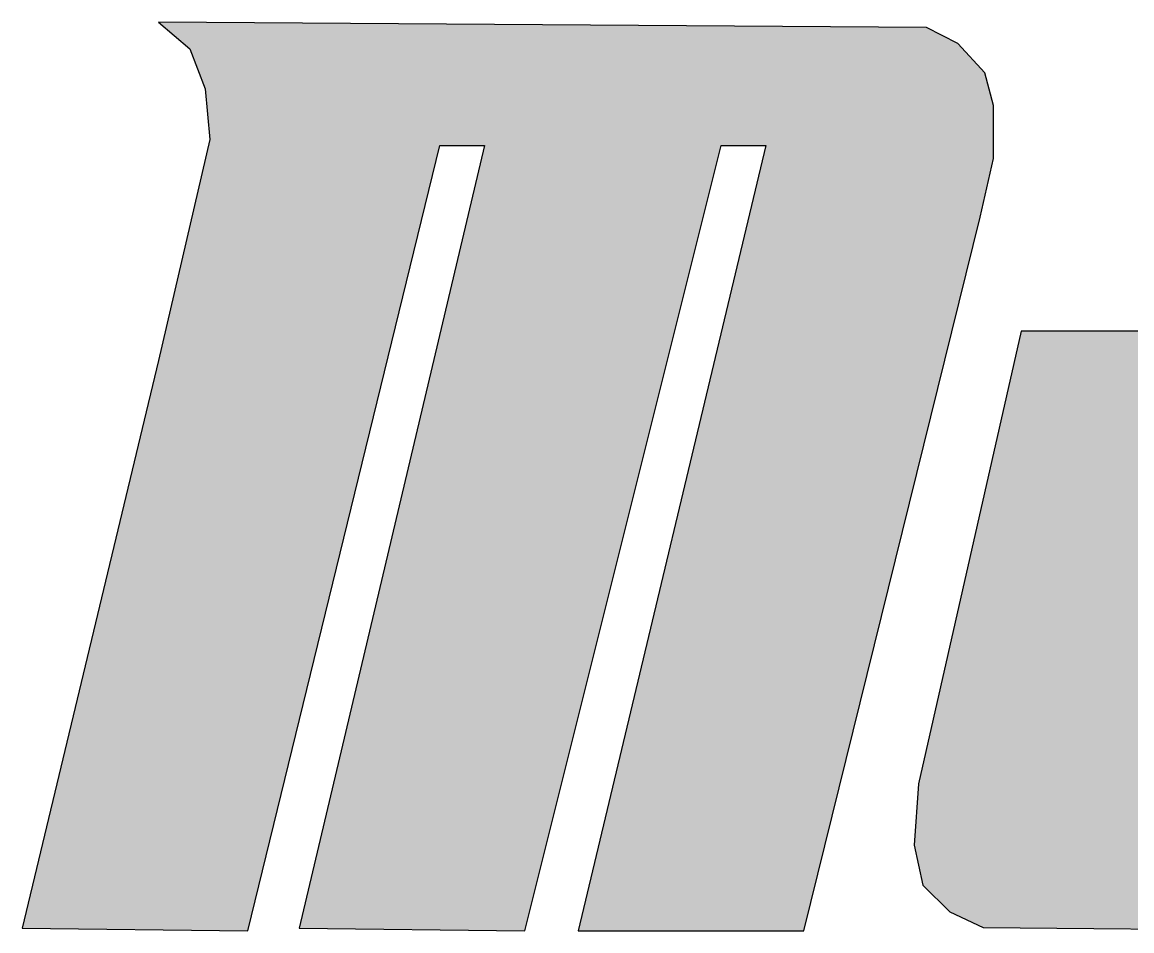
# Model space of a CAD drawing. Header units: metres. Extents: x 9606 to 9900, y 4805 to 4952.
# Drawn here: x 9861.55 to 9863.367, y 4848.215 to 4849.704 of the extents above; entities that cross this region are included whole.
import ezdxf

# ---------------------------------------------------------------- set-up
doc = ezdxf.new("R2010")
doc.units = ezdxf.units.M
doc.header["$LTSCALE"] = 2
doc.layers.add('CARTOUCHE', color=7, linetype='Continuous')
doc.layers.add('LOGO', color=4, linetype='Continuous')

# ---------------------------------------------------------------- blocks, each defined once
blk = doc.blocks.new('A$C581E6685')
at = {"layer": 'LOGO'}
blk.add_hatch(color=142, dxfattribs=at).paths.add_polyline_path([(-57.6044, 1.2942), (-55.7571, 1.2723), (-54.1841, 7.7086), (-53.8179, 7.7086), (-55.3361, 1.2942), (-53.4884, 1.2723), (-51.8789, 7.7086), (-51.5133, 7.7086), (-53.0497, 1.2723), (-51.2024, 1.2723), (-49.7569, 7.1203), (-49.6472, 7.6001), (-49.6472, 8.0362), (-49.7203, 8.3029), (-49.94, 8.5428), (-50.1962, 8.6736), (-56.4887, 8.7182), (-56.2329, 8.4995), (-56.1047, 8.1721), (-56.068, 7.7579), (-56.4887, 5.9469)])
h = blk.add_hatch(color=142, dxfattribs=at)
edge = h.paths.add_edge_path(flags=16)
edge.add_spline(control_points=[(-47.8111, 5.2477), (-47.8111, 5.2477), (-47.9942, 4.2654), (-47.9942, 4.2654), (-47.9942, 4.2654), (-47.6286, 4.2872), (-47.6286, 4.2872), (-47.6286, 4.2872), (-47.4082, 5.2694), (-47.4082, 5.2694), (-47.4082, 5.2694), (-47.8111, 5.2477), (-47.8111, 5.2477)], knot_values=[0, 0, 0, 0, 1, 1, 1, 2, 2, 2, 3, 3, 3, 4, 4, 4, 4], degree=3, periodic=0)
edge = h.paths.add_edge_path(flags=16)
edge.add_spline(control_points=[(-49.4208, 6.1851), (-49.4208, 6.1851), (-50.2625, 2.4762), (-50.2625, 2.4762), (-50.2625, 2.4762), (-50.2987, 1.9751), (-50.2987, 1.9751), (-50.2987, 1.9751), (-50.226, 1.6476), (-50.226, 1.6476), (-50.226, 1.6476), (-50.0059, 1.4289), (-50.0059, 1.4289), (-50.0059, 1.4289), (-49.7316, 1.2983), (-49.7316, 1.2983), (-49.7316, 1.2983), (-47.3173, 1.2768), (-47.3173, 1.2768), (-47.3173, 1.2768), (-46.9142, 1.4072), (-46.9142, 1.4072), (-46.9142, 1.4072), (-46.6407, 1.5822), (-46.6407, 1.5822), (-46.6407, 1.5822), (-46.3838, 1.9095), (-46.3838, 1.9095), (-46.3838, 1.9095), (-46.2196, 2.1925), (-46.2196, 2.1925), (-46.2196, 2.1925), (-46.0922, 2.7168), (-46.0922, 2.7168), (-46.0922, 2.7168), (-46.11, 2.7168), (-46.11, 2.7168), (-46.11, 2.7168), (-47.9751, 2.7601), (-47.9751, 2.7601), (-47.9751, 2.7601), (-48.0853, 2.2588), (-48.0853, 2.2588), (-48.0853, 2.2588), (-48.451, 2.2588), (-48.451, 2.2588), (-48.451, 2.2588), (-48.2319, 3.2615), (-48.2319, 3.2615), (-48.2319, 3.2615), (-47.0804, 3.2615), (-47.0804, 3.2615), (-47.0804, 3.2615), (-46.6407, 3.328), (-46.6407, 3.328), (-46.6407, 3.328), (-46.3656, 3.4365), (-46.3656, 3.4365), (-46.3656, 3.4365), (-45.9636, 3.8511), (-45.9636, 3.8511), (-45.9636, 3.8511), (-45.762, 4.3524), (-45.762, 4.3524), (-45.762, 4.3524), (-45.6531, 4.7679), (-45.6531, 4.7679), (-45.6531, 4.7679), (-45.5618, 5.3998), (-45.5618, 5.3998), (-45.5618, 5.3998), (-45.5798, 5.7923), (-45.5798, 5.7923), (-45.5798, 5.7923), (-45.7801, 6.0547), (-45.7801, 6.0547), (-45.7801, 6.0547), (-46.0367, 6.1851), (-46.0367, 6.1851), (-46.0367, 6.1851), (-49.4208, 6.1851), (-49.4208, 6.1851)], knot_values=[0, 0, 0, 0, 1, 1, 1, 2, 2, 2, 3, 3, 3, 4, 4, 4, 5, 5, 5, 6, 6, 6, 7, 7, 7, 8, 8, 8, 9, 9, 9, 10, 10, 10, 11, 11, 11, 12, 12, 12, 13, 13, 13, 14, 14, 14, 15, 15, 15, 16, 16, 16, 17, 17, 17, 18, 18, 18, 19, 19, 19, 20, 20, 20, 21, 21, 21, 22, 22, 22, 23, 23, 23, 24, 24, 24, 25, 25, 25, 26, 26, 26, 27, 27, 27, 27], degree=3, periodic=0)
at = {"layer": 'LOGO', "color": 142}
blk.add_lwpolyline([(-57.6044, 1.2942), (-55.7571, 1.2723), (-54.1841, 7.7086), (-53.8179, 7.7086), (-55.3361, 1.2942), (-53.4884, 1.2723), (-51.8788, 7.7086), (-51.5133, 7.7086), (-53.0497, 1.2723), (-51.2016, 1.2723), (-49.7569, 7.1203), (-49.6472, 7.6001), (-49.6472, 8.0362), (-49.7203, 8.3029), (-49.94, 8.5428), (-50.1962, 8.6747), (-56.4887, 8.7182), (-56.2325, 8.4995), (-56.1045, 8.1721), (-56.068, 7.7579), (-56.4887, 5.9469)], close=True, dxfattribs=at)
blk.add_lwpolyline([(-46.0367, 6.1862), (-49.4206, 6.1862), (-50.2625, 2.4762), (-50.2987, 1.9751), (-50.226, 1.6475), (-50.0063, 1.4289), (-49.7319, 1.2985), (-47.3173, 1.2768)], dxfattribs=at)

msp = doc.modelspace()

# ---------------------------------------------------------------- block references
at = {"layer": 'CARTOUCHE', "xscale": 0.2, "yscale": 0.2, "zscale": 0.2}
msp.add_blockref('A$C581E6685', (9873.0705, 4847.9603), dxfattribs=at)

doc.saveas('drawing.dxf')
